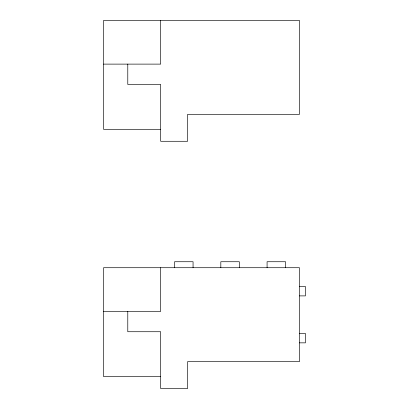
<?xml version="1.0" encoding="UTF-8"?>
<svg xmlns="http://www.w3.org/2000/svg" width="409" height="409" viewBox="0 0 409 409"><rect width="100%" height="100%" fill="white"/><g stroke="black" fill="none" stroke-linecap="round" stroke-linejoin="round"><path stroke-width="0.61" d="M103.559 64.116L160.681 64.116L160.681 20.45M160.681 129.321L103.559 129.321L103.559 20.45L299.46 20.45L299.46 114.367L187.603 114.367L187.603 141.284L160.681 141.284L160.681 84.453L127.782 84.453L127.782 64.116M299.46 286.499L305.441 286.499L305.441 295.891L299.46 295.891M103.559 311.387L160.681 311.387L160.681 267.716M299.46 333.458L305.441 333.458L305.441 342.849L299.46 342.849M160.681 376.587L103.559 376.587L103.559 267.716L299.46 267.716L299.46 361.633L187.603 361.633L187.603 388.55L160.681 388.55L160.681 331.725L127.782 331.725L127.782 311.387M285.584 267.716L285.584 261.734L267.082 261.734L267.082 267.716M239.326 267.716L239.326 261.734L220.819 261.734L220.819 267.716M193.063 267.716L193.063 261.734L174.561 261.734L174.561 267.716"/></g></svg>
